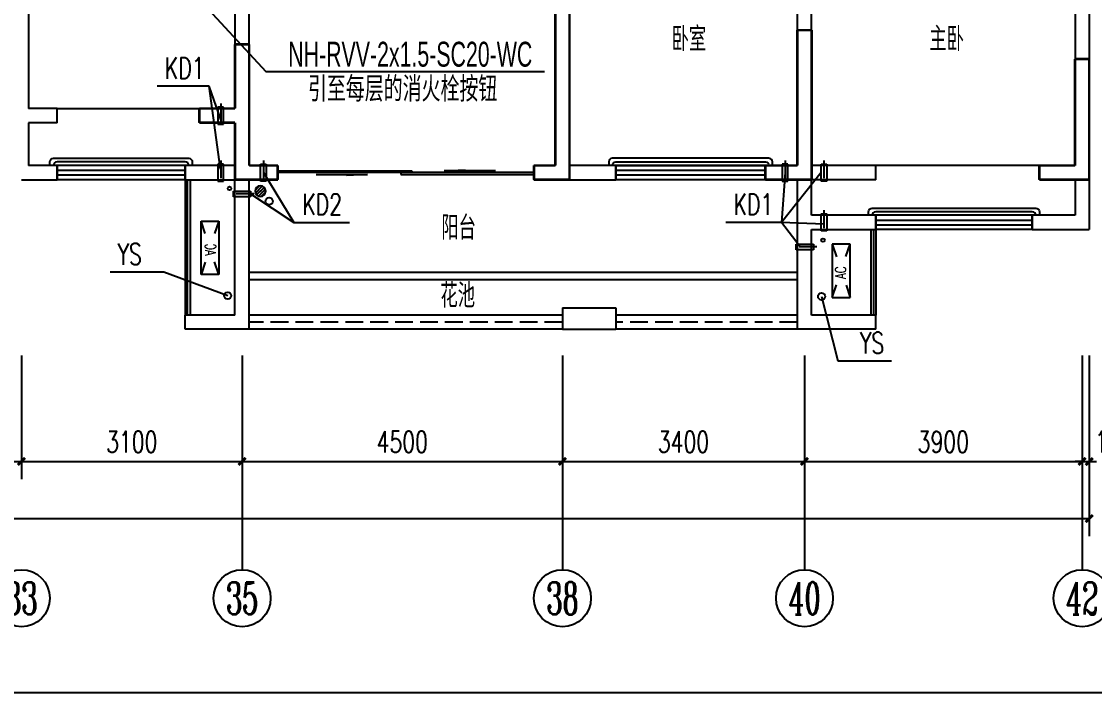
# Model space of a CAD drawing. Extents: x -993182 to -819982, y 169304 to 600104.
# Drawn here: x -850148 to -835075, y 392204 to 401625 of the extents above; entities that cross this region are included whole.
import ezdxf
from ezdxf.enums import TextEntityAlignment as Align

# ---------------------------------------------------------------- set-up
doc = ezdxf.new("R2010")
doc.units = 0
doc.header["$LTSCALE"] = 1000
doc.header["$MEASUREMENT"] = 0
doc.linetypes.add('DASH', pattern=[0.35, 0.25, -0.1])
for name, color, linetype in [('AXIS', 3, 'Continuous'), ('AXIS_TEXT', 7, 'Continuous'), ('DIM_LEAD', 3, 'Continuous'), ('kan', 146, 'Continuous'), ('KTIAO', 124, 'Continuous'), ('PUB_TEXT', 7, 'Continuous'), ('TEL_LEAD', 3, 'Continuous'), ('VPIPE-污水', 2, 'Continuous'), ('WALL', 4, 'Continuous'), ('WINDOW', 2, 'Continuous'), ('冷凝水管', 6, 'Continuous'), ('家具', 187, 'Continuous'), ('栏杆', 169, 'Continuous'), ('空调、空调洞', 66, 'Continuous'), ('表格', 157, 'Continuous'), ('面层', 215, 'Continuous')]:
    doc.layers.add(name, color=color, linetype=linetype)
doc.layers.add('RENDERING', color=125, linetype='Continuous', lineweight=13)
doc.styles.add('_ROMANC', font='romanc__.ttf', dxfattribs={"width": 0.700005})
doc.styles.add('_TCH_AXIS', font='COMPLEX', dxfattribs={"bigfont": 'GBCBIG'})
doc.styles.add('_TCH_DIM', font='SIMPLEX', dxfattribs={"bigfont": 'GBCBIG'})
doc.styles.add('_TCH_DIM_T3', font='SIMPLEX', dxfattribs={"width": 0.705882, "bigfont": 'GBCBIG'})
doc.styles.add('_TEL_DIM', font='ICED', dxfattribs={"width": 0.8, "height": 3.5, "bigfont": 'BZHZ'})
doc.styles.add('COMPLEX', font='COMPLEX')
doc.styles.add('DIM_FONT', font='simplex_.ttf', dxfattribs={"width": 0.7, "bigfont": 'GBCBIG'})
doc.styles.get("Standard").update_dxf_attribs({"font": 'gbenor.shx', "bigfont": 'gbcbig.shx'})
doc.dimstyles.new('_TCH_ARCH&&100', dxfattribs={"dimtxt": 297.5, "dimasz": 100, "dimexe": 250, "dimexo": 300, "dimgap": 126.25, "dimtad": 1, "dimdec": 0, "dimzin": 0, "dimdsep": 46, "dimtxsty": '_TCH_DIM_T3', "dimblk": 'ARCHTICK', "dimcen": 0.09, "dimclrt": 7, "dimazin": 2, "dimtfac": 1, "dimtdec": 0, "dimtix": 1, "dimtmove": 2, "dimatfit": 3, "dimfxl": 0, "dimtolj": 1, "dimtzin": 0, "dimarcsym": 0})

# ---------------------------------------------------------------- blocks, each defined once
blk = doc.blocks.new('90304092557924')
at = {"layer": 'KTIAO'}
for p, q in [((-375, 125), (-198, 66)), ((-375, 125), (-375, -125)), ((375, 125), (-375, 125)), ((375, 125), (198, 66)), ((375, -125), (375, 125)), ((-203, -68), (-375, -125)), ((-375, -125), (375, -125)), ((200, -67), (375, -125))]:
    blk.add_line(p, q, dxfattribs=at)
at = {"layer": 'KTIAO', "style": '_ROMANC', "width": 0.7}
blk.add_text('AC', height=148.6, dxfattribs=at).set_placement((-113, -66))
at = {"layer": 'KTIAO', "style": 'DIM_FONT', "oblique": 0, "width": 0.6, "flags": 9}
for tag in ['XSIZE', 'YSIZE']:
    blk.add_attdef(tag, (-375, -125), '', height=0.5, dxfattribs=at)
blk = doc.blocks.new('q1')
at = {"color": 3, "const_width": 35}
for points in [[(-470293, -334318), (-470293, -332018)], [(-470093, -334518), (-470093, -332018)], [(-466893, -334318), (-466893, -332418)], [(-466893, -332418), (-466693, -332418)], [(-466693, -334518), (-466693, -332418)], [(-474793, -333518), (-474793, -332618)], [(-474793, -332618), (-474593, -332618)], [(-474593, -333518), (-474593, -332618)], [(-462993, -334318), (-462993, -332823)], [(-462993, -332823), (-462793, -332823)], [(-462793, -334518), (-462793, -332823)], [(-475293, -333518), (-474793, -333518)], [(-475293, -333718), (-475293, -333518)], [(-474593, -334318), (-474593, -333518)], [(-475293, -333718), (-474793, -333718)], [(-474793, -334518), (-474793, -333718)], [(-474593, -334318), (-474193, -334318)], [(-474193, -334318), (-474193, -334518)], [(-470593, -334318), (-470293, -334318)], [(-470593, -334518), (-470593, -334318)], [(-467343, -334318), (-466893, -334318)], [(-467343, -334518), (-467343, -334318)], [(-463493, -334318), (-462993, -334318)], [(-463493, -334518), (-463493, -334318)], [(-474793, -334518), (-474193, -334518)], [(-470593, -334518), (-470093, -334518)], [(-467343, -334518), (-466693, -334518)], [(-463493, -334518), (-462793, -334518)]]:
    blk.add_lwpolyline(points, dxfattribs=at)
blk = doc.blocks.new('A$C06D6341B')
at = {"layer": '空调、空调洞', "linetype": 'DASH'}
for p, q in [((40, 0), (40, 340)), ((80, 290), (0, 290)), ((0, 290), (0, 50)), ((80, 50), (80, 290)), ((0, 50), (80, 50))]:
    blk.add_line(p, q, dxfattribs=at)
blk = doc.blocks.new('$DorLib2D$00000131')
at = {"color": 0, "linetype": 'Continuous'}
for p, q in [((0.15, 0.125), (0.2319, 0.1973)), ((0.2319, 0.1973), (0.2319, 0.125)), ((-0.5, 0.125), (-0.5, 0)), ((0.0192, 0.125), (-0.5, 0.125)), ((0.0192, 0), (0.0192, 0.125)), ((0.35, 0.125), (0.15, 0.125)), ((-0.5, 0), (0.0192, 0)), ((-0.024, 0), (0.5, 0)), ((-0.024, -0.125), (-0.024, 0)), ((0.5, 0), (0.5, -0.125)), ((-0.35, -0.125), (-0.15, -0.125)), ((-0.2319, -0.1973), (-0.2319, -0.125)), ((-0.15, -0.125), (-0.2319, -0.1973)), ((0.5, -0.125), (-0.024, -0.125))]:
    blk.add_line(p, q, dxfattribs=at)
blk = doc.blocks.new('$WINLIB2D$00000001')
at = {"color": 0}
for points in [[(-0.5, 0.5), (-0.5, -0.5)], [(-0.5, 0.5), (0.5, 0.5)], [(0.5, -0.5), (0.5, 0.5)], [(0.5, 0.1667), (-0.5, 0.1667)], [(0.5, -0.1667), (-0.5, -0.1667)], [(-0.5, -0.5), (0.5, -0.5)]]:
    blk.add_lwpolyline(points, dxfattribs=at)
blk = doc.blocks.new('_AXISO')
blk.add_circle((0, 0), 0.5)
at = {"layer": 'AXIS_TEXT', "style": 'COMPLEX', "width": 1.041667}
blk.add_attdef('A', text='', height=0.56, dxfattribs=at).set_placement((-0.25, -0.28), (0.25, -0.28), align=Align.FIT)
blk = doc.blocks.new('$lvtry$00000171')
for p, q in [((-74, 11), (-11, 74)), ((-70, -27), (27, 70)), ((-53, -53), (53, 53)), ((-27, -70), (70, 27)), ((11, -74), (74, -11))]:
    blk.add_line(p, q)
blk.add_circle((0, 0), 75)
blk.add_point((0, 0))
blk = doc.blocks.new('_ArchTick')
at = {"color": 0, "linetype": 'ByBlock', "const_width": 0.4}
blk.add_lwpolyline([(-0.5, -0.5), (0.5, 0.5)], dxfattribs=at)
blk = doc.blocks.new('*D152')
at = {"layer": 'AXIS', "color": 0, "lineweight": -2}
for p, q in [((-256409, -347382), (-256409, -349922)), ((-196309, -347382), (-196309, -349922)), ((-256409, -349672), (-196309, -349672))]:
    blk.add_line(p, q, dxfattribs=at)
at = {"layer": 'Defpoints', "color": 0}
for p in [(-256409, -347082), (-196309, -347082), (-196309, -349672)]:
    blk.add_point(p, dxfattribs=at)
at = {"layer": 'AXIS', "color": 0, "lineweight": -2, "xscale": 100, "yscale": 100, "zscale": 100, "rotation": 180}
blk.add_blockref('_ArchTick', (-256409, -349672), dxfattribs=at)
at = {"layer": 'AXIS', "color": 0, "lineweight": -2, "xscale": 100, "yscale": 100, "zscale": 100}
blk.add_blockref('_ArchTick', (-196309, -349672), dxfattribs=at)
at = {"layer": 'AXIS', "color": 7, "insert": (-226359, -349397), "char_height": 297.5, "attachment_point": 5, "style": '_TCH_DIM_T3'}
blk.add_mtext('\\A1;60100', dxfattribs=at)
blk = doc.blocks.new('*D166')
at = {"layer": 'AXIS', "color": 0, "lineweight": -2}
for p, q in [((-214409, -347382), (-214409, -349122)), ((-211309, -347382), (-211309, -349122)), ((-214409, -348872), (-211309, -348872))]:
    blk.add_line(p, q, dxfattribs=at)
at = {"layer": 'Defpoints', "color": 0}
for p in [(-214409, -347082), (-211309, -347082), (-211309, -348872)]:
    blk.add_point(p, dxfattribs=at)
at = {"layer": 'AXIS', "color": 0, "lineweight": -2, "xscale": 100, "yscale": 100, "zscale": 100, "rotation": 180}
blk.add_blockref('_ArchTick', (-214409, -348872), dxfattribs=at)
at = {"layer": 'AXIS', "color": 0, "lineweight": -2, "xscale": 100, "yscale": 100, "zscale": 100}
blk.add_blockref('_ArchTick', (-211309, -348872), dxfattribs=at)
at = {"layer": 'AXIS', "color": 7, "insert": (-212859, -348597), "char_height": 297.5, "attachment_point": 5, "style": '_TCH_DIM_T3'}
blk.add_mtext('\\A1;3100', dxfattribs=at)
blk = doc.blocks.new('*D167')
at = {"layer": 'AXIS', "color": 0, "lineweight": -2}
for p, q in [((-211309, -347382), (-211309, -349122)), ((-208209, -347382), (-208209, -349122)), ((-211309, -348872), (-208209, -348872))]:
    blk.add_line(p, q, dxfattribs=at)
at = {"layer": 'Defpoints', "color": 0}
for p in [(-211309, -347082), (-208209, -347082), (-208209, -348872)]:
    blk.add_point(p, dxfattribs=at)
at = {"layer": 'AXIS', "color": 0, "lineweight": -2, "xscale": 100, "yscale": 100, "zscale": 100, "rotation": 180}
blk.add_blockref('_ArchTick', (-211309, -348872), dxfattribs=at)
at = {"layer": 'AXIS', "color": 0, "lineweight": -2, "xscale": 100, "yscale": 100, "zscale": 100}
blk.add_blockref('_ArchTick', (-208209, -348872), dxfattribs=at)
at = {"layer": 'AXIS', "color": 7, "insert": (-209759, -348597), "char_height": 297.5, "attachment_point": 5, "style": '_TCH_DIM_T3'}
blk.add_mtext('\\A1;3100', dxfattribs=at)
blk = doc.blocks.new('*D168')
at = {"layer": 'AXIS', "color": 0, "lineweight": -2}
for p, q in [((-208209, -347382), (-208209, -349122)), ((-203709, -347382), (-203709, -349122)), ((-208209, -348872), (-203709, -348872))]:
    blk.add_line(p, q, dxfattribs=at)
at = {"layer": 'Defpoints', "color": 0}
for p in [(-208209, -347082), (-203709, -347082), (-203709, -348872)]:
    blk.add_point(p, dxfattribs=at)
at = {"layer": 'AXIS', "color": 0, "lineweight": -2, "xscale": 100, "yscale": 100, "zscale": 100, "rotation": 180}
blk.add_blockref('_ArchTick', (-208209, -348872), dxfattribs=at)
at = {"layer": 'AXIS', "color": 0, "lineweight": -2, "xscale": 100, "yscale": 100, "zscale": 100}
blk.add_blockref('_ArchTick', (-203709, -348872), dxfattribs=at)
at = {"layer": 'AXIS', "color": 7, "insert": (-205959, -348597), "char_height": 297.5, "attachment_point": 5, "style": '_TCH_DIM_T3'}
blk.add_mtext('\\A1;4500', dxfattribs=at)
blk = doc.blocks.new('*D169')
at = {"layer": 'AXIS', "color": 0, "lineweight": -2}
for p, q in [((-203709, -347382), (-203709, -349122)), ((-200309, -347382), (-200309, -349122)), ((-203709, -348872), (-200309, -348872))]:
    blk.add_line(p, q, dxfattribs=at)
at = {"layer": 'Defpoints', "color": 0}
for p in [(-203709, -347082), (-200309, -347082), (-200309, -348872)]:
    blk.add_point(p, dxfattribs=at)
at = {"layer": 'AXIS', "color": 0, "lineweight": -2, "xscale": 100, "yscale": 100, "zscale": 100, "rotation": 180}
blk.add_blockref('_ArchTick', (-203709, -348872), dxfattribs=at)
at = {"layer": 'AXIS', "color": 0, "lineweight": -2, "xscale": 100, "yscale": 100, "zscale": 100}
blk.add_blockref('_ArchTick', (-200309, -348872), dxfattribs=at)
at = {"layer": 'AXIS', "color": 7, "insert": (-202009, -348597), "char_height": 297.5, "attachment_point": 5, "style": '_TCH_DIM_T3'}
blk.add_mtext('\\A1;3400', dxfattribs=at)
blk = doc.blocks.new('*D170')
at = {"layer": 'AXIS', "color": 0, "lineweight": -2}
for p, q in [((-200309, -347382), (-200309, -349122)), ((-196409, -347382), (-196409, -349122)), ((-200309, -348872), (-196409, -348872))]:
    blk.add_line(p, q, dxfattribs=at)
at = {"layer": 'Defpoints', "color": 0}
for p in [(-200309, -347082), (-196409, -347082), (-196409, -348872)]:
    blk.add_point(p, dxfattribs=at)
at = {"layer": 'AXIS', "color": 0, "lineweight": -2, "xscale": 100, "yscale": 100, "zscale": 100, "rotation": 180}
blk.add_blockref('_ArchTick', (-200309, -348872), dxfattribs=at)
at = {"layer": 'AXIS', "color": 0, "lineweight": -2, "xscale": 100, "yscale": 100, "zscale": 100}
blk.add_blockref('_ArchTick', (-196409, -348872), dxfattribs=at)
at = {"layer": 'AXIS', "color": 7, "insert": (-198359, -348597), "char_height": 297.5, "attachment_point": 5, "style": '_TCH_DIM_T3'}
blk.add_mtext('\\A1;3900', dxfattribs=at)
blk = doc.blocks.new('*D171')
at = {"layer": 'AXIS', "color": 0, "lineweight": -2}
for p, q in [((-196409, -347382), (-196409, -349122)), ((-196309, -347382), (-196309, -349122)), ((-196409, -348872), (-196509, -348872)), ((-196409, -348872), (-196309, -348872)), ((-196309, -348872), (-196209, -348872))]:
    blk.add_line(p, q, dxfattribs=at)
at = {"layer": 'Defpoints', "color": 0}
for p in [(-196409, -347082), (-196309, -347082), (-196309, -348872)]:
    blk.add_point(p, dxfattribs=at)
at = {"layer": 'AXIS', "color": 0, "lineweight": -2, "xscale": 100, "yscale": 100, "zscale": 100}
blk.add_blockref('_ArchTick', (-196409, -348872), dxfattribs=at)
at = {"layer": 'AXIS', "color": 0, "lineweight": -2, "xscale": 100, "yscale": 100, "zscale": 100, "rotation": 180}
blk.add_blockref('_ArchTick', (-196309, -348872), dxfattribs=at)
at = {"layer": 'AXIS', "color": 7, "insert": (-195959, -348597), "char_height": 297.5, "attachment_point": 5, "style": '_TCH_DIM_T3'}
blk.add_mtext('\\A1;100', dxfattribs=at)
blk = doc.blocks.new('5#、7#楼参照')
at = {"color": 6}
for centre in [(-208411.1, -346544.2), (-200068.8, -346554.8)]:
    blk.add_circle(centre, 50, dxfattribs=at)
at = {"layer": 'AXIS'}
for p, q in [((-208208.8, -348299.2), (-208208.8, -350391.7)), ((-203708.8, -348299.2), (-203708.8, -350391.7)), ((-200308.8, -348299.2), (-200308.8, -350391.7)), ((-196408.8, -348299.2), (-196408.8, -350391.7))]:
    blk.add_line(p, q, dxfattribs=at)
at = {"layer": 'DIM_LEAD'}
for p, q in [((-208671.8, -343603.2), (-209400.5, -343603.2)), ((-208510.8, -344770.1), (-208671.8, -343603.2)), ((-208510.8, -344770.1), (-208671.8, -343603.2)), ((-208510.8, -344770.1), (-208671.8, -343603.2)), ((-208510.8, -344770.1), (-208671.8, -343603.2)), ((-208510.8, -344770.1), (-208671.8, -343603.2)), ((-208508.8, -344070.1), (-208671.8, -343603.2)), ((-207908.8, -344815.6), (-207480.6, -345515.6)), ((-207908.8, -344815.6), (-207480.6, -345515.6)), ((-207908.8, -344815.6), (-207480.6, -345515.6)), ((-207908.8, -344815.6), (-207480.6, -345515.6)), ((-207908.8, -344815.6), (-207480.6, -345515.6)), ((-200580.8, -344815.6), (-200631.1, -345515.6)), ((-200076.8, -344815.6), (-200631.1, -345515.6)), ((-208090.8, -345115.6), (-207480.6, -345515.6)), ((-207480.6, -345515.6), (-206699.7, -345515.6)), ((-200631.1, -345515.6), (-201412, -345515.6)), ((-200368.1, -345858.5), (-200631.1, -345515.6)), ((-200368.1, -345858.5), (-200631.1, -345515.6)), ((-200368.1, -345858.5), (-200631.1, -345515.6)), ((-200368.1, -345858.5), (-200631.1, -345515.6)), ((-200368.1, -345858.5), (-200631.1, -345515.6)), ((-200036.8, -345540.5), (-200631.1, -345515.6)), ((-209310, -346215.6), (-210064.5, -346215.6)), ((-208411.1, -346544.2), (-209310, -346215.6)), ((-200068.8, -346554.8), (-199840.5, -347461)), ((-199840.5, -347461), (-199086, -347461))]:
    blk.add_line(p, q, dxfattribs=at)
at = {"layer": 'kan'}
for p, q in [((-209008.8, -344915.6), (-209008.8, -346815.6)), ((-199308.8, -345615.6), (-199308.8, -346815.6))]:
    blk.add_line(p, q, dxfattribs=at)
at = {"layer": 'kan', "color": 124, "elevation": 0}
for points in [[(-208108.8, -346215.6), (-200408.8, -346215.6), (-200408.8, -346215.6)], [(-208108.8, -346315.6), (-200408.8, -346315.6)]]:
    blk.add_lwpolyline(points, dxfattribs=at)
at = {"layer": 'kan'}
for points in [[(-203708.8, -346815.6), (-208108.8, -346815.6)], [(-200408.8, -346815.6), (-202958.8, -346815.6)], [(-203708.8, -347015.6), (-208108.8, -347015.6)], [(-200408.8, -347015.6), (-202958.8, -347015.6)]]:
    blk.add_lwpolyline(points, dxfattribs=at)
at = {"layer": 'kan', "linetype": 'DASH'}
for points in [[(-203708.8, -346915.6), (-208108.8, -346915.6)], [(-200408.8, -346915.6), (-202958.8, -346915.6)]]:
    blk.add_lwpolyline(points, dxfattribs=at)
at = {"layer": 'VPIPE-污水'}
blk.add_circle((-207828.7, -345217.4, -76423.5), 50, dxfattribs=at)
at = {"layer": 'WALL'}
for p, q in [((-203808.8, -344715.6), (-203808.8, -339615.6)), ((-203608.8, -344715.6), (-203608.8, -339615.6)), ((-211208.8, -340815.6), (-211208.8, -343915.6)), ((-208308.8, -341015.6), (-208308.8, -343915.6)), ((-208108.8, -344015.6), (-208108.8, -341015.6)), ((-196308.8, -341115.6), (-196308.8, -344815.6)), ((-196508.8, -341215.6), (-196508.8, -344715.6)), ((-200208.8, -344715.6), (-200208.8, -341515.6)), ((-200408.8, -344715.6), (-200408.8, -341615.6)), ((-210808.8, -343915.6), (-211208.8, -343915.6)), ((-210808.8, -344115.6), (-210808.8, -343915.6)), ((-208308.8, -343915.6), (-208808.8, -343915.6)), ((-208808.8, -344115.6), (-208808.8, -343915.6)), ((-210808.8, -344115.6), (-211208.8, -344115.6)), ((-211208.8, -344115.6), (-211208.8, -344715.6)), ((-208308.8, -344115.6), (-208808.8, -344115.6)), ((-208308.8, -344715.6), (-208308.8, -344115.6)), ((-208108.8, -344715.6), (-208108.8, -344015.6)), ((-210808.8, -344715.6), (-211208.8, -344715.6)), ((-210808.8, -344915.6), (-210808.8, -344715.6)), ((-208308.8, -344715.6), (-209008.8, -344715.6)), ((-209008.8, -344715.6), (-209008.8, -344915.6)), ((-207708.8, -344715.6), (-208108.8, -344715.6)), ((-207708.8, -344915.6), (-207708.8, -344715.6)), ((-203808.8, -344715.6), (-204108.8, -344715.6)), ((-204108.8, -344715.6), (-204108.8, -344915.6)), ((-202958.8, -344715.6), (-203608.8, -344715.6)), ((-202958.8, -344915.6), (-202958.8, -344715.6)), ((-200408.8, -344715.6), (-200858.8, -344715.6)), ((-200858.8, -344715.6), (-200858.8, -344915.6)), ((-199308.8, -344715.6), (-200208.8, -344715.6)), ((-199308.8, -344915.6), (-199308.8, -344715.6)), ((-196508.8, -344715.6), (-197008.8, -344715.6)), ((-197008.8, -344915.6), (-197008.8, -344715.6)), ((-196308.8, -344815.6), (-196308.8, -345615.6)), ((-211308.8, -344915.6), (-210808.8, -344915.6)), ((-209008.8, -344915.6), (-208308.8, -344915.6)), ((-208308.8, -346815.6), (-208308.8, -344915.6)), ((-208108.8, -344915.6), (-207708.8, -344915.6)), ((-208108.8, -347015.6), (-208108.8, -344915.6)), ((-204108.8, -344915.6), (-203708.8, -344915.6)), ((-203708.8, -344915.6), (-202958.8, -344915.6)), ((-200858.8, -344915.6), (-200408.8, -344915.6)), ((-200408.8, -345515.6), (-200408.8, -344915.6)), ((-199308.8, -344915.6), (-200208.8, -344915.6)), ((-200208.8, -345415.6), (-200208.8, -344915.6)), ((-196508.8, -344915.6), (-197008.8, -344915.6)), ((-196508.8, -344915.6), (-196508.8, -345415.6)), ((-199308.8, -345415.6), (-200208.8, -345415.6)), ((-199308.8, -345615.6), (-199308.8, -345415.6)), ((-196508.8, -345415.6), (-197108.8, -345415.6)), ((-197108.8, -345415.6), (-197108.8, -345615.6)), ((-200408.8, -347015.6), (-200408.8, -345515.6)), ((-200208.8, -345615.6), (-199308.8, -345615.6)), ((-200208.8, -346815.6), (-200208.8, -345615.6)), ((-197108.8, -345615.6), (-196308.8, -345615.6)), ((-208308.8, -346815.6), (-209008.8, -346815.6)), ((-209008.8, -347015.6), (-209008.8, -346815.6)), ((-203708.8, -346715.6), (-202958.8, -346715.6)), ((-203708.8, -346715.6), (-203708.8, -347015.6)), ((-202958.8, -346715.6), (-202958.8, -347015.6)), ((-199308.8, -346815.6), (-200208.8, -346815.6)), ((-199308.8, -347015.6), (-199308.8, -346815.6)), ((-208108.8, -347015.6), (-209008.8, -347015.6)), ((-203708.8, -347015.6), (-202958.8, -347015.6)), ((-199308.8, -347015.6), (-200408.8, -347015.6))]:
    blk.add_line(p, q, dxfattribs=at)
at = {"layer": 'WINDOW'}
for p, q in [((-210808.8, -343915.6), (-208808.8, -343915.6)), ((-202958.8, -344715.6), (-200758.8, -344715.6)), ((-197008.8, -344715.6), (-199308.8, -344715.6))]:
    blk.add_line(p, q, dxfattribs=at)
at = {"layer": '冷凝水管'}
for centre in [(-208385.8, -345038.5, -76423.5), (-200049.6, -345765)]:
    blk.add_circle(centre, 25, dxfattribs=at)
at = {"layer": '栏杆'}
for p, q in [((-208978.8, -344915.6), (-208978.8, -346815.6)), ((-208938.8, -344915.6), (-208938.8, -346815.6)), ((-199378.8, -345615.6), (-199378.8, -346815.6)), ((-199338.8, -345615.6), (-199338.8, -346815.6))]:
    blk.add_line(p, q, dxfattribs=at)
for points in [[(-210908.8, -344715.6), (-210908.8, -344665.6, -0.4142136), (-210858.8, -344615.6), (-208958.8, -344615.6, -0.4142136), (-208908.8, -344665.6), (-208908.8, -344715.6)], [(-208958.8, -344715.6), (-208958.8, -344715.6, 0.4142136), (-209008.8, -344665.6), (-210808.8, -344665.6, 0.4142136), (-210858.8, -344715.6), (-210858.8, -344715.6)], [(-200758.8, -344715.6), (-200758.8, -344665.6, 0.4142136), (-200808.8, -344615.6), (-203008.8, -344615.6, 0.4142136), (-203058.8, -344665.6), (-203058.8, -344715.6)], [(-203008.8, -344715.6), (-203008.8, -344715.6, -0.4142136), (-202958.8, -344665.6), (-200858.8, -344665.6, -0.4142136), (-200808.8, -344715.6), (-200808.8, -344715.6)], [(-199408.8, -345415.6), (-199408.8, -345365.6, -0.4142136), (-199358.8, -345315.6), (-197058.8, -345315.6, -0.4142136), (-197008.8, -345365.6), (-197008.8, -345415.6)], [(-197058.8, -345415.6), (-197058.8, -345415.6, 0.4142136), (-197108.8, -345365.6), (-199308.8, -345365.6, 0.4142136), (-199358.8, -345415.6), (-199358.8, -345415.6)]]:
    blk.add_lwpolyline(points, format="xyb", dxfattribs=at)
at = {"layer": '表格'}
blk.add_lwpolyline([(-262742.7, -352115.5), (-189142.7, -352115.5)], dxfattribs=at)
at = {"layer": 'AXIS'}
ref = blk.add_blockref('_AXISO', (-211308.8, -350791.7), dxfattribs=dict(at, xscale=800, yscale=800, zscale=800))
ref.add_attrib('A', '33', dxfattribs={"layer": 'AXIS_TEXT', "height": 452.55, "style": '_TCH_AXIS', "width": 0.636364}).set_placement((-211535.1, -351017.9), (-211082.5, -351017.9), align=Align.FIT)
ref = blk.add_blockref('_AXISO', (-208208.8, -350791.7), dxfattribs=dict(at, xscale=800, yscale=800, zscale=800))
ref.add_attrib('A', '35', dxfattribs={"layer": 'AXIS_TEXT', "height": 452.55, "style": '_TCH_AXIS', "width": 0.636364}).set_placement((-208435.1, -351017.9), (-207982.5, -351017.9), align=Align.FIT)
ref = blk.add_blockref('_AXISO', (-203708.8, -350791.7), dxfattribs=dict(at, xscale=800, yscale=800, zscale=800))
ref.add_attrib('A', '38', dxfattribs={"layer": 'AXIS_TEXT', "height": 452.55, "style": '_TCH_AXIS', "width": 0.636364}).set_placement((-203935.1, -351017.9), (-203482.5, -351017.9), align=Align.FIT)
ref = blk.add_blockref('_AXISO', (-200308.8, -350791.7), dxfattribs=dict(at, xscale=800, yscale=800, zscale=800))
ref.add_attrib('A', '40', dxfattribs={"layer": 'AXIS_TEXT', "height": 452.55, "style": '_TCH_AXIS', "width": 0.6}).set_placement((-200535.1, -351017.9), (-200082.5, -351017.9), align=Align.FIT)
ref = blk.add_blockref('_AXISO', (-196408.8, -350791.7), dxfattribs=dict(at, xscale=800, yscale=800, zscale=800))
ref.add_attrib('A', '42', dxfattribs={"layer": 'AXIS_TEXT', "height": 452.55, "style": '_TCH_AXIS', "width": 0.6}).set_placement((-196635.1, -351017.9), (-196182.5, -351017.9), align=Align.FIT)
at = {"layer": 'RENDERING', "xscale": -1, "rotation": 270}
blk.add_blockref('90304092557924', (-208661, -345871.1), dxfattribs=at)
at = {"layer": 'RENDERING', "rotation": 90.00000000000001}
blk.add_blockref('90304092557924', (-199793.3, -346194.5), dxfattribs=at)
at = {"layer": 'WINDOW', "xscale": -1800, "yscale": -200, "zscale": -1800}
blk.add_blockref('$WINLIB2D$00000001', (-209908.8, -344815.6), dxfattribs=at)
at = {"layer": 'WINDOW', "yscale": 200}
for name, p, xscale, zscale, rotation in [('$WINLIB2D$00000001', (-201908.8, -344815.6), 2100, 2100, 180.0000000000157), ('$DorLib2D$00000131', (-205908.8, -344815.6), 3600, 3600, 180), ('$WINLIB2D$00000001', (-198208.8, -345515.6), 2200, 2200, 180.0000000000162)]:
    blk.add_blockref(name, p, dxfattribs=dict(at, xscale=xscale, zscale=zscale, rotation=rotation))
at = {"layer": '家具', "yscale": -1, "rotation": 90.00000000000001}
blk.add_blockref('$lvtry$00000171', (-207951.9, -345076.3, -76423.5), dxfattribs=at)
at = {"layer": '空调、空调洞', "rotation": 180}
for p in [(-208468.8, -343845.6, -76423.5), (-208468.8, -344645.6, -76423.5), (-200540.8, -344645.6, -76423.5)]:
    blk.add_blockref('A$C06D6341B', p, dxfattribs=at)
at = {"layer": '空调、空调洞', "xscale": -1}
for p, rotation in [((-207948.8, -344645.6, -76423.5), 180), ((-200076.8, -344645.6, -76423.5), 180), ((-208040.8, -345075.6, -76423.5), 90), ((-200076.8, -345345.6, -76423.5), 180), ((-200133.9, -345818.5), 90.00000000000007)]:
    blk.add_blockref('A$C06D6341B', p, dxfattribs=dict(at, rotation=rotation))
at = {"layer": '面层'}
blk.add_blockref('q1', (266484, -10397.2), dxfattribs=at)
at = {"layer": 'DIM_LEAD', "color": 7, "style": '_TCH_DIM', "width": 0.705882}
for s, p in [('KD1', (-209295.5, -343498.2)), ('KD2', (-207364.7, -345410.6)), ('KD1', (-201307, -345410.6)), ('YS', (-209959.5, -346110.6)), ('YS', (-199531, -347356))]:
    blk.add_text(s, height=297.5, dxfattribs=at).set_placement(p)
at = {"layer": 'AXIS'}
for p1, p2, distance, picture, middle in [((-256408.8, -347082), (-196308.8, -347082), -2589.7, '*D152', (-226358.8, -349396.7)), ((-214408.8, -347082), (-211308.8, -347082), -1789.7, '*D166', (-212858.8, -348596.7)), ((-211308.8, -347082), (-208208.8, -347082), -1789.7, '*D167', (-209758.8, -348596.7)), ((-208208.8, -347082), (-203708.8, -347082), -1789.7, '*D168', (-205958.8, -348596.7)), ((-203708.8, -347082), (-200308.8, -347082), -1789.7, '*D169', (-202008.8, -348596.7)), ((-200308.8, -347082), (-196408.8, -347082), -1789.7, '*D170', (-198358.8, -348596.7))]:
    dim = blk.add_aligned_dim(p1=p1, p2=p2, distance=distance, dimstyle='_TCH_ARCH&&100', dxfattribs=at)
    dim.commit()
    dim.dimension.update_dxf_attribs({"geometry": picture, "text_midpoint": middle})
dim = blk.add_linear_dim(base=(-196308.8, -348871.7), p1=(-196408.8, -347082), p2=(-196308.8, -347082), angle=0, dimstyle='_TCH_ARCH&&100', dxfattribs=at)
dim.commit()
dim.dimension.update_dxf_attribs({"geometry": '*D171', "text_midpoint": (-195958.8, -348596.7), "dimtype": 129})

msp = doc.modelspace()

# ---------------------------------------------------------------- linework, layer by layer
at = {"layer": 'TEL_LEAD'}
for p, q in [((-852048, 406703), (-846714, 400920)), ((-846714, 400920), (-842799, 400920))]:
    msp.add_line(p, q, dxfattribs=at)

# ---------------------------------------------------------------- block references
at = {"layer": '面层'}
msp.add_blockref('5#、7#楼参照', (-638840, 744319), dxfattribs=at)

# ---------------------------------------------------------------- texts
at = {"layer": 'PUB_TEXT'}
for s, p in [('卧室', (-841016, 401209, 0)), ('主卧', (-837395, 401209, 0)), ('阳台', (-844250, 398559, 0)), ('花池', (-844263, 397608, 0))]:
    msp.add_text(s, height=337.6, dxfattribs=at).set_placement(p)
at = {"layer": 'TEL_LEAD', "color": 7, "style": '_TEL_DIM'}
for s, width, p in [('NH-RVV-2x1.5-SC20-WC', 0.64, (-846401, 400990)), ('引至每层的消火栓按钮', 0.8, (-846124, 400500))]:
    msp.add_text(s, height=350, dxfattribs=dict(at, width=width)).set_placement(p)

doc.saveas('drawing.dxf')
